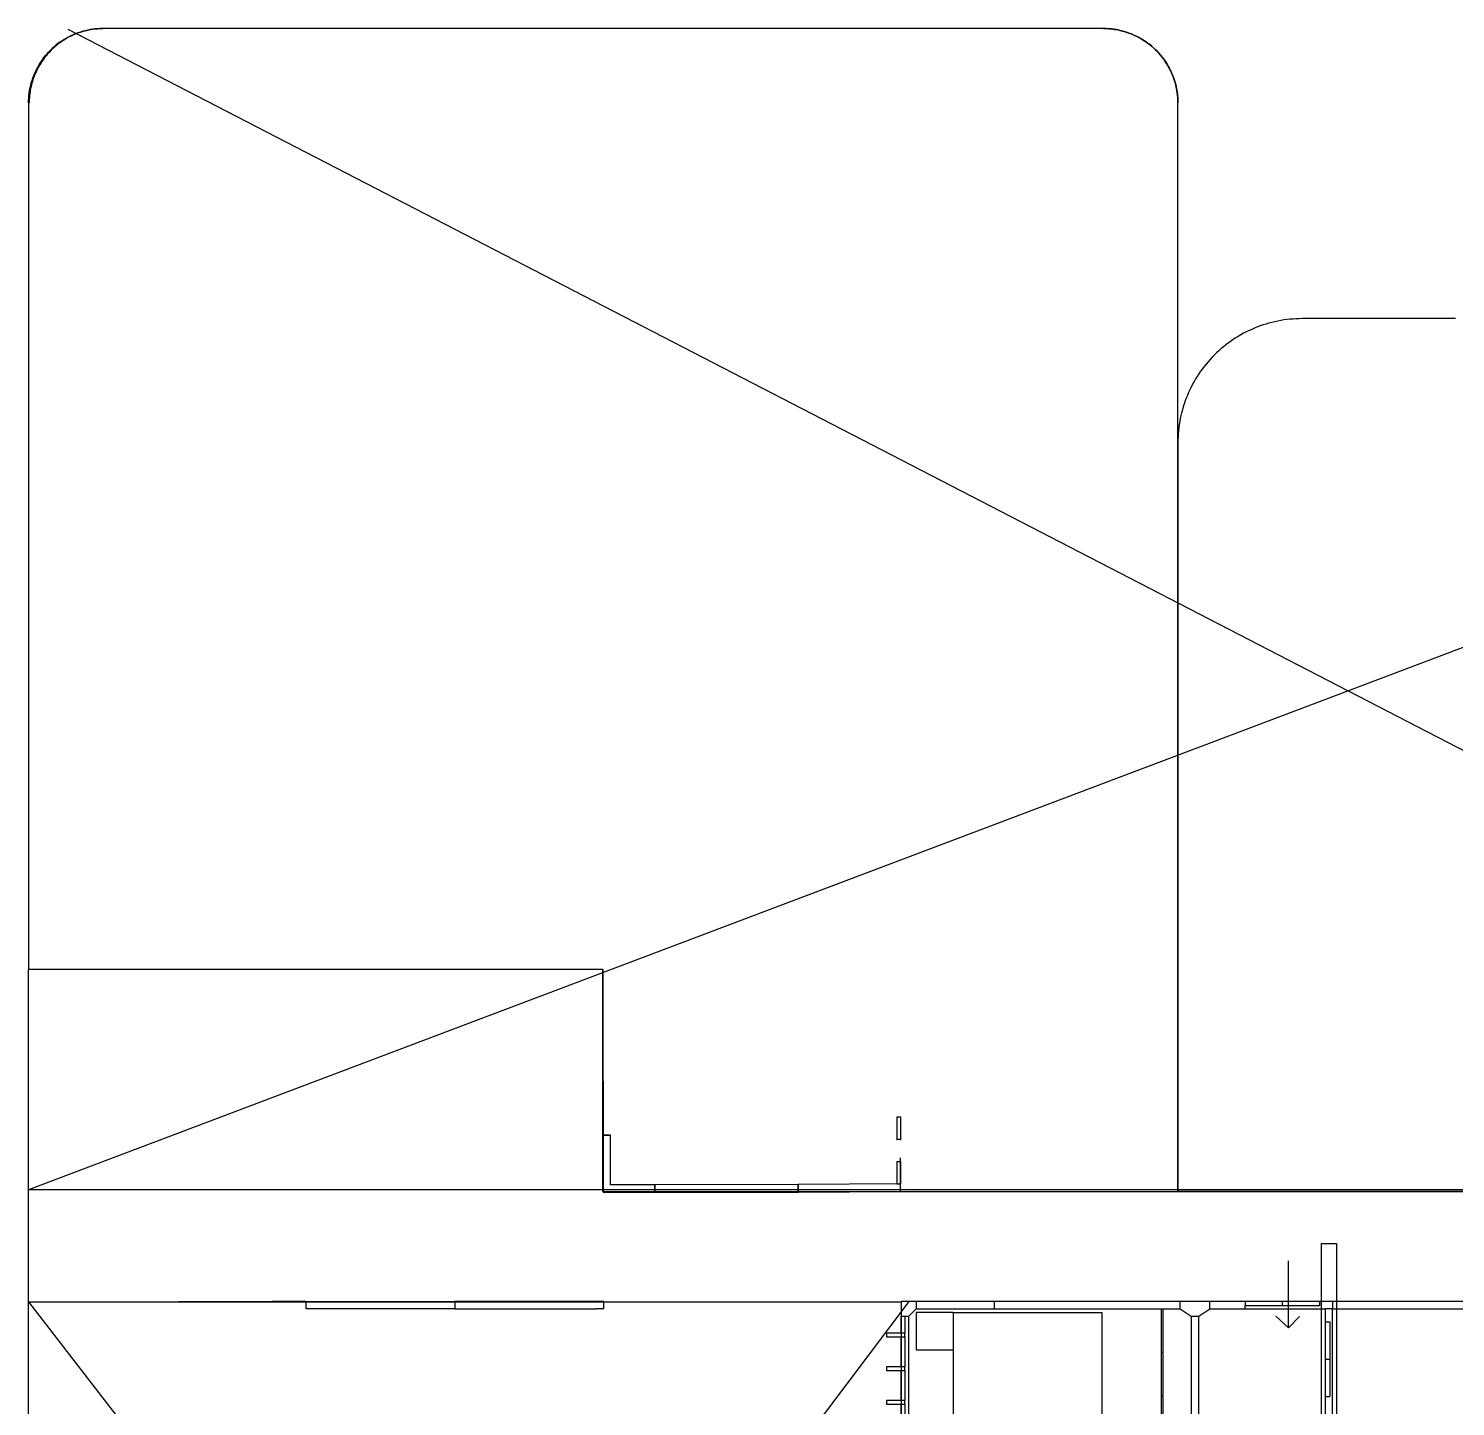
# Model space of a CAD drawing. Header units: millimetres. Extents: x -79796 to 428529, y -36333 to 94467.
# Drawn here: x 105863 to 125049, y 15215 to 33739 of the extents above; entities that cross this region are included whole.
import ezdxf

# ---------------------------------------------------------------- set-up
doc = ezdxf.new("R2010")
doc.units = ezdxf.units.MM
for name, color, linetype in [('Default', 7, 'Continuous'), ('Make2D$Visible$ClippingPlaneIntersections$Default', 7, 'Continuous'), ('Make2D$Visible$Curves$Default', 7, 'Continuous')]:
    doc.layers.add(name, color=color, linetype=linetype)
for name, color, linetype, true_color in [('floors', 3, 'Continuous', 0x00ff00), ('Make2D$Visible$ClippingPlaneIntersections$columns', 1, 'Continuous', 0xff0000), ('Make2D$Visible$ClippingPlaneIntersections$glasses', 4, 'Continuous', 0x00ffff), ('Make2D$Visible$Curves$balconies', 2, 'Continuous', 0xffff00), ('Make2D$Visible$Curves$floors', 3, 'Continuous', 0x00ff00), ('Make2D$Visible$Curves$glasses', 4, 'Continuous', 0x00ffff), ('slabs', 5, 'Continuous', 0x0000ff)]:
    doc.layers.add(name, color=color, linetype=linetype, true_color=true_color)

# ---------------------------------------------------------------- blocks, each defined once
blk = doc.blocks.new('3B6P-flat-2-flat-1')
at = {"linetype": 'Continuous'}
for q in [(-951733, 1526501), (-951904, 1525754), (-951586, 1525752)]:
    blk.add_line((-951733, 1525600), q, dxfattribs=at)
at = {"layer": 'Make2D$Visible$ClippingPlaneIntersections$columns'}
for p, q in [((-953231, 1522769), (-952940, 1523644)), ((-952940, 1523644), (-952648, 1522769)), ((-953231, 1522769), (-953393, 1522607)), ((-952648, 1522769), (-952487, 1522607)), ((-953555, 1522446), (-953393, 1522607)), ((-952325, 1522446), (-952487, 1522607)), ((-953555, 1522446), (-954429, 1522154)), ((-952325, 1522446), (-951450, 1522154)), ((-954429, 1522154), (-953555, 1521863)), ((-951450, 1522154), (-952325, 1521863)), ((-953555, 1521863), (-953393, 1521701)), ((-952325, 1521863), (-952487, 1521701)), ((-953231, 1521539), (-953393, 1521701)), ((-952648, 1521539), (-952487, 1521701)), ((-952940, 1520665), (-953231, 1521539)), ((-952648, 1521539), (-952940, 1520665)), ((-953231, 1514769), (-952940, 1515644)), ((-952940, 1515644), (-952648, 1514769)), ((-953231, 1514769), (-953393, 1514607)), ((-952648, 1514769), (-952487, 1514607)), ((-953555, 1514446), (-953393, 1514607)), ((-952325, 1514446), (-952487, 1514607)), ((-953555, 1514446), (-954429, 1514154)), ((-952325, 1514446), (-951450, 1514154)), ((-954429, 1514154), (-953555, 1513862)), ((-951450, 1514154), (-952325, 1513862)), ((-953555, 1513862), (-953393, 1513701)), ((-952325, 1513862), (-952487, 1513701)), ((-953231, 1513539), (-953393, 1513701)), ((-952648, 1513539), (-952487, 1513701)), ((-952940, 1512664), (-953231, 1513539)), ((-952648, 1513539), (-952940, 1512664))]:
    blk.add_line(p, q, dxfattribs=at)
at = {"layer": 'Make2D$Visible$ClippingPlaneIntersections$Default'}
for p, q in [((-951291, 1523228), (-951291, 1526730)), ((-951291, 1526730), (-951089, 1526730)), ((-951089, 1526730), (-951089, 1523228)), ((-956940, 1525954), (-956940, 1525754)), ((-956740, 1525954), (-956940, 1525954)), ((-956840, 1525754), (-956740, 1525854)), ((-956740, 1525954), (-956740, 1525854)), ((-955690, 1525954), (-956740, 1525954)), ((-956740, 1525854), (-955690, 1525854)), ((-955690, 1525954), (-955690, 1525854)), ((-953190, 1525954), (-955690, 1525954)), ((-955690, 1525854), (-953190, 1525854)), ((-953441, 1525270), (-953441, 1525853)), ((-953421, 1525853), (-953421, 1525270)), ((-952790, 1525954), (-953190, 1525954)), ((-953190, 1525854), (-953190, 1525954)), ((-953190, 1525854), (-953040, 1525754)), ((-952940, 1525754), (-952790, 1525854)), ((-952790, 1525854), (-952790, 1525954)), ((-951140, 1525954), (-952790, 1525954)), ((-952790, 1525854), (-951240, 1525854)), ((-951240, 1525854), (-951240, 1524104)), ((-951140, 1525854), (-951240, 1525854)), ((-949140, 1525954), (-951140, 1525954)), ((-951140, 1525954), (-951140, 1525854)), ((-951140, 1524104), (-951140, 1525854)), ((-951140, 1525854), (-949140, 1525854)), ((-949140, 1525854), (-949140, 1525954)), ((-949140, 1525954), (-948940, 1525954)), ((-949040, 1525754), (-949140, 1525854)), ((-948940, 1525954), (-948940, 1525754)), ((-956940, 1525754), (-956840, 1525754)), ((-953040, 1525754), (-952940, 1525754)), ((-953040, 1525754), (-953040, 1523344)), ((-952940, 1523643), (-952940, 1525754)), ((-949040, 1525754), (-949040, 1524154)), ((-948940, 1525754), (-949040, 1525754)), ((-948940, 1524154), (-948940, 1525754)), ((-957140, 1525528), (-957140, 1525478)), ((-956890, 1525528), (-957140, 1525528)), ((-957140, 1525478), (-956890, 1525478)), ((-956890, 1525478), (-956890, 1525528)), ((-953441, 1524688), (-953441, 1525270)), ((-953441, 1525270), (-953421, 1525270)), ((-953421, 1525270), (-953421, 1524688)), ((-957140, 1525076), (-957140, 1525026)), ((-956890, 1525076), (-957140, 1525076)), ((-956890, 1525026), (-956890, 1525076)), ((-957140, 1525026), (-956890, 1525026)), ((-953441, 1524105), (-953441, 1524688)), ((-953441, 1524688), (-953421, 1524688)), ((-953421, 1524688), (-953421, 1524105)), ((-956890, 1524623), (-957140, 1524623)), ((-957140, 1524623), (-957140, 1524573)), ((-957140, 1524573), (-956890, 1524573)), ((-956890, 1524573), (-956890, 1524623)), ((-957140, 1524171), (-957140, 1524121)), ((-956890, 1524171), (-957140, 1524171)), ((-957140, 1524121), (-956890, 1524121)), ((-956890, 1524121), (-956890, 1524171)), ((-953441, 1523522), (-953441, 1524105)), ((-953441, 1524105), (-953421, 1524105)), ((-953421, 1524105), (-953421, 1523522)), ((-951240, 1524104), (-951390, 1524004)), ((-951140, 1524104), (-951240, 1524104)), ((-950990, 1524004), (-951140, 1524104)), ((-949040, 1524154), (-949140, 1524004)), ((-949040, 1524154), (-948940, 1524154)), ((-948940, 1523754), (-948940, 1524154)), ((-951740, 1524004), (-951740, 1523304)), ((-951390, 1524004), (-951740, 1524004)), ((-951390, 1523904), (-951390, 1524004)), ((-950990, 1523904), (-950990, 1524004)), ((-949140, 1524004), (-950990, 1524004)), ((-949140, 1523904), (-949140, 1524004)), ((-951640, 1523904), (-951390, 1523904)), ((-951640, 1523304), (-951640, 1523904)), ((-951390, 1523904), (-950990, 1523904)), ((-950990, 1523904), (-949140, 1523904)), ((-949140, 1523904), (-949040, 1523754)), ((-949040, 1523754), (-949040, 1521904)), ((-948940, 1523754), (-949040, 1523754)), ((-948940, 1521904), (-948940, 1523754)), ((-957140, 1523719), (-957140, 1523669)), ((-956890, 1523719), (-957140, 1523719)), ((-957140, 1523669), (-956890, 1523669)), ((-956890, 1523669), (-956890, 1523719)), ((-953441, 1522914), (-953441, 1523522)), ((-953421, 1523522), (-953421, 1522914)), ((-957140, 1523267), (-957140, 1523217)), ((-956890, 1523267), (-957140, 1523267)), ((-957140, 1523217), (-956890, 1523217)), ((-956890, 1523217), (-956890, 1523267)), ((-951740, 1523304), (-951640, 1523304)), ((-951089, 1523228), (-951291, 1523228)), ((-953441, 1522914), (-953421, 1522914)), ((-953441, 1522559), (-953441, 1522914)), ((-953421, 1522914), (-953421, 1522579)), ((-956840, 1522404), (-956940, 1522404)), ((-956940, 1522404), (-956940, 1522004)), ((-956740, 1522254), (-956840, 1522404)), ((-956740, 1522155), (-956740, 1522254)), ((-956740, 1522254), (-954129, 1522254)), ((-956740, 1522155), (-956740, 1522254)), ((-957140, 1522004), (-956940, 1522004)), ((-957140, 1521954), (-957140, 1522004)), ((-956940, 1522004), (-956840, 1522004)), ((-956890, 1522004), (-956890, 1521954)), ((-956840, 1522004), (-956740, 1522154)), ((-954429, 1522154), (-956740, 1522155)), ((-956740, 1522154), (-956740, 1522155)), ((-956890, 1521954), (-957140, 1521954)), ((-949140, 1521754), (-949040, 1521904)), ((-949040, 1521904), (-948940, 1521904)), ((-948940, 1521904), (-948940, 1521504)), ((-957140, 1521778), (-957140, 1521728)), ((-956890, 1521778), (-957140, 1521778)), ((-957140, 1521728), (-956890, 1521728)), ((-956890, 1521728), (-956890, 1521778)), ((-949640, 1521754), (-949640, 1521654)), ((-949140, 1521754), (-949640, 1521754)), ((-949640, 1521654), (-949140, 1521654)), ((-949140, 1521654), (-949140, 1521754)), ((-949040, 1521504), (-949140, 1521654)), ((-957140, 1521552), (-957140, 1521502)), ((-956890, 1521552), (-957140, 1521552)), ((-957140, 1521502), (-956890, 1521502)), ((-956890, 1521502), (-956890, 1521552)), ((-948940, 1521504), (-949040, 1521504)), ((-948990, 1521454), (-948740, 1521454)), ((-948740, 1521504), (-948940, 1521504)), ((-948740, 1521454), (-948740, 1521504)), ((-957140, 1521326), (-957140, 1521276)), ((-956890, 1521326), (-957140, 1521326)), ((-957140, 1521276), (-956890, 1521276)), ((-956890, 1521276), (-956890, 1521326)), ((-948990, 1521278), (-948740, 1521278)), ((-948740, 1521228), (-948990, 1521228)), ((-948740, 1521278), (-948740, 1521228)), ((-957140, 1521100), (-957140, 1521050)), ((-956890, 1521100), (-957140, 1521100)), ((-957140, 1521050), (-956890, 1521050)), ((-956890, 1521050), (-956890, 1521100)), ((-948990, 1521052), (-948740, 1521052)), ((-948990, 1521002), (-948990, 1521052)), ((-948740, 1521052), (-948740, 1521002)), ((-957140, 1520874), (-957140, 1520824)), ((-956890, 1520874), (-957140, 1520874)), ((-956890, 1520824), (-956890, 1520874)), ((-948740, 1521002), (-948990, 1521002)), ((-957140, 1520824), (-956890, 1520824)), ((-948990, 1520826), (-948740, 1520826)), ((-948740, 1520776), (-948990, 1520776)), ((-948740, 1520826), (-948740, 1520776)), ((-948990, 1520600), (-948740, 1520600)), ((-948990, 1520550), (-948990, 1520600)), ((-948740, 1520550), (-948990, 1520550)), ((-948740, 1520600), (-948740, 1520550)), ((-948990, 1520373), (-948740, 1520373)), ((-948740, 1520323), (-948990, 1520323)), ((-948740, 1520373), (-948740, 1520323)), ((-948990, 1520147), (-948740, 1520147)), ((-948740, 1520097), (-948990, 1520097)), ((-948740, 1520147), (-948740, 1520097)), ((-948990, 1519921), (-948740, 1519921)), ((-948740, 1519921), (-948740, 1519871)), ((-948740, 1519871), (-948990, 1519871)), ((-948990, 1519695), (-948740, 1519695)), ((-948740, 1519695), (-948740, 1519645)), ((-956940, 1519604), (-956740, 1519604)), ((-956940, 1519404), (-956940, 1519604)), ((-956740, 1519504), (-956840, 1519404)), ((-956740, 1519604), (-954740, 1519604)), ((-956740, 1519604), (-956740, 1519504)), ((-954740, 1519504), (-956740, 1519504)), ((-954840, 1519504), (-954840, 1518104)), ((-954740, 1519604), (-953140, 1519604)), ((-954740, 1519604), (-954740, 1519504)), ((-954740, 1518104), (-954740, 1519504)), ((-953140, 1519504), (-954740, 1519504)), ((-952940, 1519604), (-953140, 1519604)), ((-953140, 1519604), (-953140, 1519504)), ((-953140, 1519504), (-953040, 1519404)), ((-952940, 1519404), (-952940, 1519604)), ((-948740, 1519645), (-948990, 1519645)), ((-956940, 1518304), (-956940, 1519404)), ((-956940, 1519404), (-956840, 1519404)), ((-956840, 1519404), (-956840, 1518304)), ((-953040, 1519404), (-952940, 1519404)), ((-953040, 1519404), (-953040, 1517005)), ((-952940, 1518054), (-952940, 1519404)), ((-956940, 1518304), (-956940, 1518304)), ((-956840, 1518304), (-956940, 1518304)), ((-956940, 1518304), (-956940, 1518104)), ((-956740, 1518204), (-956840, 1518304)), ((-955602, 1518204), (-956740, 1518204)), ((-956740, 1518104), (-956740, 1518204)), ((-955602, 1518104), (-955602, 1518204)), ((-949040, 1518204), (-949140, 1518054)), ((-948940, 1518204), (-949040, 1518204)), ((-948940, 1517804), (-948940, 1518204)), ((-957140, 1518104), (-957140, 1518054)), ((-956940, 1518104), (-957140, 1518104)), ((-957140, 1518054), (-956890, 1518054)), ((-956940, 1518104), (-956740, 1518104)), ((-956740, 1518104), (-955602, 1518104)), ((-954840, 1518104), (-954740, 1518104)), ((-952940, 1518054), (-952940, 1517954)), ((-951140, 1518054), (-952940, 1518054)), ((-951140, 1518054), (-951140, 1517954)), ((-949140, 1518054), (-951140, 1518054)), ((-949140, 1518054), (-949140, 1517954)), ((-952940, 1517954), (-951140, 1517954)), ((-952940, 1517005), (-952940, 1517954)), ((-952460, 1517954), (-952460, 1517346)), ((-952440, 1517346), (-952440, 1517954)), ((-951140, 1517954), (-949140, 1517954)), ((-949140, 1517954), (-949040, 1517804)), ((-949040, 1517804), (-949040, 1515804)), ((-949040, 1517804), (-948940, 1517804)), ((-948940, 1515804), (-948940, 1517804)), ((-957140, 1517652), (-957140, 1517602)), ((-956890, 1517652), (-957140, 1517652)), ((-957140, 1517602), (-956890, 1517602)), ((-952460, 1517346), (-952440, 1517346)), ((-952460, 1517346), (-952460, 1516739)), ((-952440, 1516739), (-952440, 1517346)), ((-953040, 1517005), (-953040, 1515344)), ((-953040, 1517005), (-952940, 1517005)), ((-952940, 1515644), (-952940, 1517005)), ((-957140, 1516974), (-957140, 1516924)), ((-956890, 1516974), (-957140, 1516974)), ((-957140, 1516924), (-956890, 1516924)), ((-952460, 1516739), (-952460, 1516131)), ((-952460, 1516739), (-952440, 1516739)), ((-952440, 1516131), (-952440, 1516739)), ((-957140, 1516521), (-956890, 1516521)), ((-957140, 1516471), (-957140, 1516521)), ((-956890, 1516471), (-957140, 1516471)), ((-956890, 1516295), (-957140, 1516295)), ((-957140, 1516295), (-957140, 1516245)), ((-957140, 1516245), (-956890, 1516245)), ((-952460, 1516131), (-952440, 1516131)), ((-952460, 1516131), (-952460, 1515523)), ((-952440, 1515523), (-952440, 1516131)), ((-957140, 1515843), (-957140, 1515793)), ((-956890, 1515843), (-957140, 1515843)), ((-957140, 1515793), (-956890, 1515793)), ((-948940, 1515804), (-949040, 1515804)), ((-949040, 1515804), (-949040, 1514354)), ((-948940, 1514354), (-948940, 1515804)), ((-957140, 1515617), (-956890, 1515617)), ((-957140, 1515567), (-957140, 1515617)), ((-956890, 1515567), (-957140, 1515567)), ((-952460, 1515523), (-952460, 1514915)), ((-952460, 1515523), (-952440, 1515523)), ((-952440, 1514915), (-952440, 1515523)), ((-952460, 1514915), (-952440, 1514915)), ((-952460, 1514915), (-952460, 1514581)), ((-952440, 1514561), (-952440, 1514915)), ((-956940, 1514154), (-956940, 1514354)), ((-956940, 1514354), (-956840, 1514354)), ((-956840, 1514354), (-956740, 1514254)), ((-949040, 1514354), (-949140, 1514254)), ((-949040, 1514354), (-948940, 1514354)), ((-948940, 1514154), (-948940, 1514354)), ((-956740, 1514154), (-956940, 1514154)), ((-956740, 1514254), (-956740, 1514154)), ((-949140, 1514254), (-949140, 1514154)), ((-949140, 1514154), (-948940, 1514154))]:
    blk.add_line(p, q, dxfattribs=at)
at = {"layer": 'Make2D$Visible$ClippingPlaneIntersections$glasses'}
for p, q in [((-956890, 1525754), (-956890, 1525528)), ((-956840, 1522404), (-956840, 1525754)), ((-956890, 1525478), (-956890, 1525076)), ((-956890, 1525026), (-956890, 1524623)), ((-956890, 1524573), (-956890, 1524171)), ((-956890, 1524121), (-956890, 1523719)), ((-956890, 1523669), (-956890, 1523267)), ((-956890, 1523217), (-956890, 1522404)), ((-956840, 1519604), (-956840, 1522004)), ((-956890, 1521954), (-956890, 1521778)), ((-956890, 1521728), (-956890, 1521552)), ((-956890, 1521502), (-956890, 1521326)), ((-949040, 1518204), (-949040, 1521504)), ((-948990, 1521504), (-948990, 1521052)), ((-956890, 1521276), (-956890, 1521100)), ((-956890, 1521050), (-956890, 1520874)), ((-948990, 1521002), (-948990, 1520600)), ((-956890, 1520824), (-956890, 1519604)), ((-948990, 1520550), (-948990, 1518204)), ((-956890, 1518104), (-956890, 1514354)), ((-956840, 1514354), (-956840, 1518104)), ((-956890, 1514354), (-956840, 1514354)), ((-956440, 1514204), (-956740, 1514204)), ((-956440, 1514154), (-956740, 1514154)), ((-956152, 1514204), (-956440, 1514204)), ((-956152, 1514154), (-956440, 1514154)), ((-955840, 1514204), (-956152, 1514204)), ((-955840, 1514154), (-956152, 1514154)), ((-955540, 1514204), (-955840, 1514204)), ((-955540, 1514154), (-955840, 1514154)), ((-955240, 1514204), (-955540, 1514204)), ((-955240, 1514154), (-955540, 1514154)), ((-954940, 1514204), (-955240, 1514204)), ((-954940, 1514154), (-955240, 1514154)), ((-954775, 1514204), (-954940, 1514204)), ((-954775, 1514154), (-954940, 1514154)), ((-954775, 1514154), (-954775, 1514204)), ((-954279, 1514204), (-954775, 1514204)), ((-954775, 1514154), (-954429, 1514154)), ((-951600, 1514204), (-951105, 1514204)), ((-951105, 1514154), (-951450, 1514154)), ((-951105, 1514204), (-950940, 1514204)), ((-951105, 1514154), (-951105, 1514204)), ((-951105, 1514154), (-950940, 1514154)), ((-950940, 1514204), (-950640, 1514204)), ((-950940, 1514154), (-950640, 1514154)), ((-950640, 1514204), (-950340, 1514204)), ((-950640, 1514154), (-950340, 1514154)), ((-950340, 1514204), (-950040, 1514204)), ((-950340, 1514154), (-950040, 1514154)), ((-950040, 1514204), (-949727, 1514204)), ((-950040, 1514154), (-949727, 1514154)), ((-949727, 1514204), (-949440, 1514204)), ((-949727, 1514154), (-949440, 1514154)), ((-949440, 1514204), (-949140, 1514204)), ((-949440, 1514154), (-949140, 1514154))]:
    blk.add_line(p, q, dxfattribs=at)
at = {"layer": 'Make2D$Visible$Curves$balconies'}
for p, q in [((-956940, 1522004), (-956940, 1523217)), ((-956940, 1521778), (-956940, 1521954)), ((-956940, 1521552), (-956940, 1521728)), ((-956940, 1521100), (-956940, 1521276)), ((-956940, 1519404), (-956940, 1519404)), ((-956940, 1517652), (-956940, 1518054)), ((-956940, 1517602), (-956940, 1517602)), ((-956940, 1516521), (-956940, 1516924)), ((-956940, 1515617), (-956940, 1515793))]:
    blk.add_line(p, q, dxfattribs=at)
at = {"layer": 'Make2D$Visible$Curves$Default'}
for p, q in [((-952317, 1525954), (-952317, 1525892)), ((-951817, 1525892), (-952317, 1525892)), ((-952317, 1525854), (-952317, 1525892)), ((-951817, 1525954), (-951817, 1525892)), ((-951317, 1525892), (-951817, 1525892)), ((-951317, 1525954), (-951317, 1525892)), ((-956740, 1525804), (-956740, 1525304)), ((-956240, 1525804), (-956740, 1525804)), ((-956240, 1525804), (-956240, 1523804)), ((-956240, 1525804), (-954240, 1525804)), ((-954240, 1523804), (-954240, 1525804)), ((-951240, 1525677), (-951177, 1525677)), ((-951177, 1525677), (-951177, 1525177)), ((-956740, 1525304), (-956240, 1525304)), ((-953441, 1525270), (-953421, 1525270)), ((-951240, 1525177), (-951177, 1525177)), ((-951177, 1525177), (-951177, 1524677)), ((-953441, 1524688), (-953421, 1524688)), ((-951240, 1524677), (-951177, 1524677)), ((-953441, 1524105), (-953421, 1524105)), ((-956240, 1523804), (-954240, 1523804)), ((-951291, 1523324), (-951640, 1523324)), ((-951640, 1523304), (-951291, 1523304)), ((-949620, 1523324), (-951089, 1523324)), ((-951089, 1523304), (-950630, 1523304)), ((-950630, 1523324), (-950630, 1523304)), ((-950630, 1523304), (-950125, 1523304)), ((-950125, 1523324), (-950125, 1523304)), ((-950125, 1523304), (-949620, 1523304)), ((-949640, 1523304), (-949640, 1522788)), ((-949620, 1521754), (-949620, 1523324)), ((-949640, 1522788), (-949640, 1522271)), ((-949640, 1522271), (-949640, 1521754)), ((-954562, 1522154), (-954562, 1522154)), ((-954562, 1522154), (-954429, 1522154)), ((-956507, 1521479), (-956107, 1521479)), ((-956507, 1521479), (-956507, 1521379)), ((-956107, 1521479), (-956107, 1521379)), ((-955857, 1521479), (-955457, 1521479)), ((-955857, 1521479), (-955857, 1521379)), ((-955457, 1521479), (-955457, 1521379)), ((-955207, 1521479), (-954807, 1521479)), ((-955207, 1521479), (-955207, 1521379)), ((-954807, 1521479), (-954807, 1521379)), ((-956507, 1521179), (-956507, 1521379)), ((-956107, 1521379), (-956507, 1521379)), ((-956107, 1521379), (-956107, 1521179)), ((-955457, 1521379), (-955857, 1521379)), ((-955857, 1521179), (-955857, 1521379)), ((-955457, 1521379), (-955457, 1521179)), ((-954807, 1521379), (-955207, 1521379)), ((-955207, 1521179), (-955207, 1521379)), ((-954807, 1521379), (-954807, 1521179)), ((-956648, 1520479), (-956648, 1521179)), ((-954631, 1521179), (-956648, 1521179)), ((-954631, 1520479), (-954631, 1521179)), ((-951440, 1520874), (-951440, 1518714)), ((-951140, 1520874), (-951440, 1520874)), ((-951140, 1519514), (-951140, 1520874)), ((-950440, 1520874), (-951140, 1520874)), ((-950440, 1519514), (-950440, 1520874)), ((-950103, 1520694), (-950103, 1518914)), ((-949629, 1520694), (-950103, 1520694)), ((-949629, 1519514), (-949629, 1520694)), ((-956648, 1520479), (-954631, 1520479)), ((-956507, 1520479), (-956507, 1520279)), ((-956107, 1520279), (-956107, 1520479)), ((-955857, 1520479), (-955857, 1520279)), ((-955457, 1520279), (-955457, 1520479)), ((-955207, 1520479), (-955207, 1520279)), ((-954807, 1520279), (-954807, 1520479)), ((-956507, 1520179), (-956507, 1520279)), ((-956107, 1520279), (-956507, 1520279)), ((-956107, 1520179), (-956107, 1520279)), ((-955857, 1520179), (-955857, 1520279)), ((-955457, 1520279), (-955857, 1520279)), ((-955457, 1520179), (-955457, 1520279)), ((-955207, 1520179), (-955207, 1520279)), ((-954807, 1520279), (-955207, 1520279)), ((-954807, 1520179), (-954807, 1520279)), ((-956507, 1520179), (-956107, 1520179)), ((-955857, 1520179), (-955457, 1520179)), ((-955207, 1520179), (-954807, 1520179)), ((-954563, 1519604), (-954563, 1519542)), ((-954563, 1519542), (-954563, 1519504)), ((-954563, 1519542), (-954063, 1519542)), ((-954063, 1519604), (-954063, 1519542)), ((-954063, 1519542), (-953563, 1519542)), ((-953563, 1519604), (-953563, 1519542)), ((-953563, 1519504), (-953563, 1519542)), ((-951140, 1518714), (-951140, 1519514)), ((-950440, 1518714), (-950440, 1519514)), ((-949629, 1518914), (-949629, 1519514)), ((-950103, 1518914), (-949629, 1518914)), ((-951440, 1518714), (-951140, 1518714)), ((-951140, 1518714), (-950440, 1518714)), ((-953540, 1517405), (-953540, 1516905)), ((-953040, 1517405), (-953540, 1517405)), ((-949540, 1517209), (-949540, 1516709)), ((-949040, 1517209), (-949540, 1517209)), ((-953540, 1516905), (-955040, 1516905)), ((-955040, 1516905), (-955040, 1514905)), ((-953540, 1516905), (-953040, 1516905)), ((-949540, 1516709), (-951040, 1516709)), ((-951040, 1516709), (-951040, 1514709)), ((-949540, 1516709), (-949040, 1516709)), ((-955040, 1514905), (-953186, 1514905)), ((-953540, 1514461), (-953540, 1514905)), ((-951040, 1514709), (-949040, 1514709))]:
    blk.add_line(p, q, dxfattribs=at)
at = {"layer": 'Make2D$Visible$Curves$floors'}
for p, q in [((-956940, 1525528), (-956940, 1525754)), ((-956940, 1525076), (-956940, 1525478)), ((-956940, 1524623), (-956940, 1525026)), ((-956940, 1524171), (-956940, 1524573)), ((-956940, 1523719), (-956940, 1524121)), ((-956940, 1523267), (-956940, 1523669)), ((-956940, 1521552), (-956940, 1521552)), ((-956940, 1521326), (-956940, 1521502)), ((-948940, 1521454), (-948940, 1521278)), ((-948940, 1521228), (-948940, 1521052)), ((-956940, 1520874), (-956940, 1521050)), ((-948940, 1521002), (-948940, 1520826)), ((-956940, 1519604), (-956940, 1520824)), ((-948940, 1520776), (-948940, 1520600)), ((-948940, 1520550), (-948940, 1520373)), ((-948940, 1520323), (-948940, 1520147)), ((-948940, 1520097), (-948940, 1519921)), ((-948940, 1519871), (-948940, 1519695)), ((-948940, 1519645), (-948940, 1518204)), ((-956940, 1516974), (-956940, 1517602)), ((-956940, 1516295), (-956940, 1516471)), ((-956940, 1515843), (-956940, 1516245)), ((-956940, 1514354), (-956940, 1515567))]:
    blk.add_line(p, q, dxfattribs=at)
at = {"layer": 'Make2D$Visible$Curves$glasses'}
for p, q in [((-956440, 1514204), (-956440, 1514154)), ((-956140, 1514204), (-956140, 1514154)), ((-955840, 1514204), (-955840, 1514154)), ((-955540, 1514154), (-955540, 1514204)), ((-955240, 1514204), (-955240, 1514154)), ((-954940, 1514154), (-954940, 1514204))]:
    blk.add_line(p, q, dxfattribs=at)
at = {"layer": 'slabs'}
blk.add_lwpolyline([(-956940, 1514154), (-956940, 1513561, 0.414214), (-955940, 1512561), (-949940, 1512561, 0.414214), (-948940, 1513561), (-948940, 1514154)], format="xyb", dxfattribs=at)

msp = doc.modelspace()

# ---------------------------------------------------------------- linework, layer by layer
for p, q in [((106393, 33732), (136616, 18107)), ((109551, 33738), (109551, 33739)), ((117500, 33739), (117500, 33739)), ((136849, 29839), (105863, 18128)), ((105863, 18128), (105863, 21088)), ((133597, 18128), (105863, 18128)), ((105863, 16623), (105863, 18128)), ((117821, 18103), (113588, 18095)), ((105863, 16623), (118144, 719)), ((117697, 16628), (106013, 1092)), ((109597, 16628), (109143, 16627))]:
    msp.add_line(p, q)
msp.add_lwpolyline([(120317, 33739), (106829, 33738)])
at = {"layer": 'Default'}
msp.add_lwpolyline([(120317, 33739), (120352, 33738), (120387, 33736), (120422, 33733), (120456, 33729), (120491, 33724), (120525, 33717), (120559, 33709), (120593, 33700), (120626, 33690), (120659, 33678), (120692, 33666), (120724, 33652), (120756, 33638), (120787, 33622), (120817, 33605), (120847, 33587), (120876, 33568), (120905, 33548), (120933, 33527), (120960, 33505), (120986, 33482), (121012, 33458), (121037, 33433), (121060, 33408), (121083, 33382), (121105, 33354), (121126, 33327), (121146, 33298), (121165, 33269), (121183, 33239), (121200, 33208), (121216, 33177), (121231, 33145), (121244, 33113), (121257, 33081), (121268, 33048), (121279, 33014), (121288, 32981), (121295, 32947), (121302, 32912), (121308, 32878), (121312, 32843), (121315, 32809), (121317, 32774), (121317, 32739)], dxfattribs=at)
at = {"layer": 'floors'}
for points in [[(113587, 20055), (113587, 18909)], [(113587, 20055), (113587, 18909)], [(113587, 20026), (113587, 20026)]]:
    msp.add_lwpolyline(points, dxfattribs=at)
at = {"layer": 'Make2D$Visible$ClippingPlaneIntersections$Default'}
for p, q in [((113586, 18864), (113686, 18864)), ((113686, 18863), (113586, 18863)), ((113586, 18863), (113588, 18095)), ((113686, 18195), (113686, 18863)), ((113588, 18095), (114286, 18095)), ((114286, 18195), (113686, 18195)), ((116209, 18201), (114286, 18195)), ((114286, 18095), (114286, 18195)), ((114286, 18195), (114286, 18095)), ((114286, 18095), (116209, 18101)), ((117586, 18207), (116209, 18201)), ((116209, 18201), (116209, 18101)), ((116209, 18101), (116209, 18201)), ((116209, 18101), (117586, 18107)), ((117586, 18107), (117586, 18207)), ((109597, 16528), (109597, 16628)), ((109597, 16628), (111597, 16628)), ((111597, 16528), (109597, 16528)), ((111597, 16628), (111597, 16528)), ((113597, 16628), (111597, 16628)), ((111597, 16528), (113497, 16528)), ((113597, 16528), (113497, 16528)), ((113597, 16528), (113597, 16628))]:
    msp.add_line(p, q, dxfattribs=at)
at = {"layer": 'Make2D$Visible$ClippingPlaneIntersections$glasses'}
for p, q in [((117536, 19107), (117536, 18795)), ((117586, 19107), (117586, 18795)), ((117536, 18507), (117536, 18207)), ((117586, 18507), (117586, 18207)), ((117536, 18207), (117586, 18207))]:
    msp.add_line(p, q, dxfattribs=at)
at = {"layer": 'Make2D$Visible$Curves$balconies'}
for p, q in [((117586, 18173), (117586, 18559)), ((117586, 18107), (117586, 18107)), ((125054, 18105), (122621, 18105)), ((107888, 16628), (109597, 16628))]:
    msp.add_line(p, q, dxfattribs=at)
at = {"layer": 'Make2D$Visible$Curves$Default'}
for p, q in [((113586, 18863), (113586, 18864)), ((113586, 18863), (113686, 18863)), ((113686, 18863), (113686, 18864)), ((114286, 18095), (116217, 18095)), ((116209, 18201), (116209, 18201)), ((116209, 18195), (116209, 18195)), ((116217, 18095), (116209, 18101)), ((116217, 18095), (117586, 18107)), ((117585, 18207), (117585, 18207))]:
    msp.add_line(p, q, dxfattribs=at)
at = {"layer": 'Make2D$Visible$Curves$floors'}
for p, q in [((113587, 18864), (113587, 18863)), ((116209, 18103), (116209, 18103)), ((117586, 18107), (117586, 18107))]:
    msp.add_line(p, q, dxfattribs=at)
at = {"layer": 'Make2D$Visible$Curves$glasses'}
for p, q in [((117536, 19107), (117586, 19107)), ((117536, 18807), (117586, 18807)), ((117536, 18507), (117586, 18507))]:
    msp.add_line(p, q, dxfattribs=at)
at = {"layer": 'slabs'}
for p, q in [((106286, 33556), (106315, 33575)), ((106286, 33556), (106315, 33575)), ((106315, 33575), (106344, 33593)), ((106315, 33575), (106344, 33593)), ((106337, 33584), (106317, 33570)), ((106358, 33596), (106337, 33584)), ((106344, 33593), (106373, 33611)), ((106344, 33593), (106373, 33611)), ((106379, 33609), (106358, 33596)), ((106373, 33611), (106403, 33627)), ((106373, 33611), (106403, 33627)), ((106401, 33621), (106379, 33609)), ((106423, 33632), (106401, 33621)), ((106403, 33627), (106434, 33642)), ((106403, 33627), (106434, 33642)), ((106445, 33643), (106423, 33632)), ((106434, 33642), (106465, 33656)), ((106434, 33642), (106465, 33656)), ((106467, 33653), (106445, 33643)), ((106465, 33656), (106496, 33669)), ((106465, 33656), (106496, 33669)), ((106490, 33663), (106467, 33653)), ((106512, 33672), (106490, 33663)), ((106496, 33669), (106528, 33681)), ((106496, 33669), (106528, 33681)), ((106535, 33680), (106512, 33672)), ((106528, 33681), (106561, 33692)), ((106528, 33681), (106561, 33692)), ((106559, 33688), (106535, 33680)), ((106582, 33696), (106559, 33688)), ((106561, 33692), (106593, 33702)), ((106561, 33692), (106593, 33702)), ((106606, 33702), (106582, 33696)), ((106593, 33702), (106626, 33710)), ((106593, 33702), (106626, 33710)), ((106629, 33709), (106606, 33702)), ((106626, 33710), (106660, 33718)), ((106626, 33710), (106660, 33718)), ((106653, 33714), (106629, 33709)), ((106677, 33719), (106653, 33714)), ((106660, 33718), (106693, 33724)), ((106660, 33718), (106693, 33724)), ((106701, 33724), (106677, 33719)), ((106693, 33724), (106727, 33730)), ((106693, 33724), (106727, 33730)), ((106725, 33728), (106701, 33724)), ((106750, 33731), (106725, 33728)), ((106727, 33730), (106761, 33734)), ((106727, 33730), (106761, 33734)), ((106774, 33734), (106750, 33731)), ((106761, 33734), (106795, 33737)), ((106761, 33734), (106795, 33737)), ((106799, 33736), (106774, 33734)), ((106795, 33737), (106829, 33738)), ((106795, 33737), (106829, 33738)), ((106823, 33738), (106799, 33736)), ((106848, 33739), (106823, 33738)), ((106829, 33738), (106863, 33739)), ((106829, 33738), (106863, 33739)), ((106872, 33739), (106848, 33739)), ((120317, 33739), (106863, 33739)), ((120317, 33739), (120342, 33739)), ((120317, 33739), (120352, 33738)), ((120317, 33739), (120352, 33738)), ((120352, 33738), (120317, 33739)), ((120342, 33739), (120366, 33738)), ((120352, 33738), (120387, 33736)), ((120352, 33738), (120387, 33736)), ((120387, 33736), (120352, 33738)), ((120366, 33738), (120391, 33736)), ((120387, 33736), (120422, 33733)), ((120387, 33736), (120422, 33733)), ((120422, 33733), (120387, 33736)), ((120391, 33736), (120415, 33734)), ((120415, 33734), (120440, 33731)), ((120422, 33733), (120456, 33729)), ((120422, 33733), (120456, 33729)), ((120456, 33729), (120422, 33733)), ((120440, 33731), (120464, 33728)), ((120456, 33729), (120491, 33724)), ((120456, 33729), (120491, 33724)), ((120491, 33724), (120456, 33729)), ((120464, 33728), (120488, 33724)), ((120488, 33724), (120512, 33720)), ((120491, 33724), (120525, 33717)), ((120491, 33724), (120525, 33717)), ((120525, 33717), (120491, 33724)), ((120512, 33720), (120536, 33714)), ((120525, 33717), (120559, 33709)), ((120525, 33717), (120559, 33709)), ((120559, 33709), (120525, 33717)), ((120536, 33714), (120560, 33709)), ((120559, 33709), (120593, 33700)), ((120559, 33709), (120593, 33700)), ((120593, 33700), (120559, 33709)), ((120560, 33709), (120584, 33703)), ((120584, 33703), (120608, 33696)), ((120593, 33700), (120626, 33690)), ((120593, 33700), (120626, 33690)), ((120626, 33690), (120593, 33700)), ((120608, 33696), (120631, 33688)), ((120626, 33690), (120659, 33678)), ((120626, 33690), (120659, 33678)), ((120659, 33678), (120626, 33690)), ((120631, 33688), (120654, 33680)), ((120654, 33680), (120677, 33672)), ((120659, 33678), (120692, 33666)), ((120659, 33678), (120692, 33666)), ((120692, 33666), (120659, 33678)), ((120677, 33672), (120700, 33663)), ((120692, 33666), (120724, 33652)), ((120692, 33666), (120724, 33652)), ((120724, 33652), (120692, 33666)), ((120700, 33663), (120722, 33653)), ((120722, 33653), (120745, 33643)), ((120724, 33652), (120756, 33638)), ((120724, 33652), (120756, 33638)), ((120756, 33638), (120724, 33652)), ((120745, 33643), (120767, 33632)), ((120756, 33638), (120787, 33622)), ((120756, 33638), (120787, 33622)), ((120787, 33622), (120756, 33638)), ((120767, 33632), (120789, 33621)), ((120787, 33622), (120817, 33605)), ((120787, 33622), (120817, 33605)), ((120817, 33605), (120787, 33622)), ((120789, 33621), (120810, 33609)), ((120810, 33609), (120831, 33596)), ((120817, 33605), (120847, 33587)), ((120817, 33605), (120847, 33587)), ((120847, 33587), (120817, 33605)), ((120831, 33596), (120852, 33584)), ((120847, 33587), (120876, 33568)), ((120847, 33587), (120876, 33568)), ((120876, 33568), (120847, 33587)), ((120852, 33584), (120873, 33570)), ((106087, 33370), (106109, 33396)), ((106087, 33370), (106109, 33396)), ((106115, 33392), (106099, 33373)), ((106109, 33396), (106132, 33421)), ((106109, 33396), (106132, 33421)), ((106131, 33410), (106115, 33392)), ((106148, 33428), (106131, 33410)), ((106132, 33421), (106156, 33446)), ((106132, 33421), (106156, 33446)), ((106165, 33446), (106148, 33428)), ((106156, 33446), (106181, 33470)), ((106156, 33446), (106181, 33470)), ((106183, 33463), (106165, 33446)), ((106181, 33470), (106206, 33493)), ((106181, 33470), (106206, 33493)), ((106201, 33480), (106183, 33463)), ((106219, 33496), (106201, 33480)), ((106206, 33493), (106232, 33515)), ((106206, 33493), (106232, 33515)), ((106238, 33512), (106219, 33496)), ((106232, 33515), (106259, 33536)), ((106232, 33515), (106259, 33536)), ((106257, 33527), (106238, 33512)), ((106277, 33542), (106257, 33527)), ((106259, 33536), (106286, 33556)), ((106259, 33536), (106286, 33556)), ((106296, 33556), (106277, 33542)), ((106317, 33570), (106296, 33556)), ((120873, 33570), (120893, 33556)), ((120876, 33568), (120905, 33548)), ((120876, 33568), (120905, 33548)), ((120905, 33548), (120876, 33568)), ((120893, 33556), (120913, 33542)), ((120905, 33548), (120933, 33527)), ((120905, 33548), (120933, 33527)), ((120933, 33527), (120905, 33548)), ((120913, 33542), (120932, 33527)), ((120932, 33527), (120952, 33512)), ((120933, 33527), (120960, 33505)), ((120933, 33527), (120960, 33505)), ((120960, 33505), (120933, 33527)), ((120952, 33512), (120970, 33496)), ((120960, 33505), (120986, 33482)), ((120960, 33505), (120986, 33482)), ((120986, 33482), (120960, 33505)), ((120970, 33496), (120989, 33480)), ((120986, 33482), (121012, 33458)), ((120986, 33482), (121012, 33458)), ((121012, 33458), (120986, 33482)), ((120989, 33480), (121007, 33463)), ((121007, 33463), (121024, 33446)), ((121012, 33458), (121037, 33433)), ((121012, 33458), (121037, 33433)), ((121037, 33433), (121012, 33458)), ((121024, 33446), (121041, 33428)), ((121037, 33433), (121060, 33408)), ((121037, 33433), (121060, 33408)), ((121060, 33408), (121037, 33433)), ((121041, 33428), (121058, 33410)), ((121058, 33410), (121074, 33392)), ((121060, 33408), (121083, 33382)), ((121060, 33408), (121083, 33382)), ((121083, 33382), (121060, 33408)), ((121074, 33392), (121090, 33373)), ((105960, 33168), (105975, 33199)), ((105960, 33168), (105975, 33199)), ((105975, 33199), (105991, 33229)), ((105975, 33199), (105991, 33229)), ((105990, 33210), (105979, 33188)), ((106002, 33232), (105990, 33210)), ((105991, 33229), (106009, 33258)), ((105991, 33229), (106009, 33258)), ((106015, 33253), (106002, 33232)), ((106009, 33258), (106027, 33287)), ((106009, 33258), (106027, 33287)), ((106027, 33274), (106015, 33253)), ((106027, 33287), (106046, 33316)), ((106027, 33287), (106046, 33316)), ((106041, 33294), (106027, 33274)), ((106055, 33315), (106041, 33294)), ((106046, 33316), (106066, 33343)), ((106046, 33316), (106066, 33343)), ((106069, 33334), (106055, 33315)), ((106066, 33343), (106087, 33370)), ((106066, 33343), (106087, 33370)), ((106084, 33354), (106069, 33334)), ((106099, 33373), (106084, 33354)), ((121083, 33382), (121105, 33354)), ((121083, 33382), (121105, 33354)), ((121105, 33354), (121083, 33382)), ((121090, 33373), (121106, 33354)), ((121105, 33354), (121126, 33327)), ((121105, 33354), (121126, 33327)), ((121126, 33327), (121105, 33354)), ((121106, 33354), (121120, 33334)), ((121120, 33334), (121135, 33315)), ((121126, 33327), (121146, 33298)), ((121126, 33327), (121146, 33298)), ((121146, 33298), (121126, 33327)), ((121135, 33315), (121149, 33294)), ((121146, 33298), (121165, 33269)), ((121146, 33298), (121165, 33269)), ((121165, 33269), (121146, 33298)), ((121149, 33294), (121162, 33274)), ((121162, 33274), (121175, 33253)), ((121165, 33269), (121183, 33239)), ((121165, 33269), (121183, 33239)), ((121183, 33239), (121165, 33269)), ((121175, 33253), (121187, 33232)), ((121183, 33239), (121200, 33208)), ((121183, 33239), (121200, 33208)), ((121200, 33208), (121183, 33239)), ((121187, 33232), (121199, 33210)), ((121199, 33210), (121210, 33188)), ((121200, 33208), (121216, 33177)), ((121200, 33208), (121216, 33177)), ((121216, 33177), (121200, 33208)), ((105892, 32976), (105900, 33009)), ((105892, 32976), (105900, 33009)), ((105900, 33009), (105910, 33041)), ((105900, 33009), (105910, 33041)), ((105908, 33006), (105902, 32982)), ((105915, 33029), (105908, 33006)), ((105910, 33041), (105921, 33074)), ((105910, 33041), (105921, 33074)), ((105923, 33052), (105915, 33029)), ((105921, 33074), (105933, 33106)), ((105921, 33074), (105933, 33106)), ((105931, 33076), (105923, 33052)), ((105939, 33099), (105931, 33076)), ((105933, 33106), (105946, 33137)), ((105933, 33106), (105946, 33137)), ((105948, 33121), (105939, 33099)), ((105946, 33137), (105960, 33168)), ((105946, 33137), (105960, 33168)), ((105958, 33144), (105948, 33121)), ((105968, 33166), (105958, 33144)), ((105979, 33188), (105968, 33166)), ((121210, 33188), (121221, 33166)), ((121216, 33177), (121231, 33145)), ((121216, 33177), (121231, 33145)), ((121231, 33145), (121216, 33177)), ((121221, 33166), (121231, 33144)), ((121231, 33145), (121244, 33113)), ((121231, 33145), (121244, 33113)), ((121244, 33113), (121231, 33145)), ((121231, 33144), (121241, 33121)), ((121241, 33121), (121250, 33099)), ((121244, 33113), (121257, 33081)), ((121244, 33113), (121257, 33081)), ((121257, 33081), (121244, 33113)), ((121250, 33099), (121259, 33076)), ((121257, 33081), (121268, 33048)), ((121257, 33081), (121268, 33048)), ((121268, 33048), (121257, 33081)), ((121259, 33076), (121267, 33052)), ((121267, 33052), (121274, 33029)), ((121268, 33048), (121279, 33014)), ((121268, 33048), (121279, 33014)), ((121279, 33014), (121268, 33048)), ((121274, 33029), (121281, 33006)), ((121279, 33014), (121288, 32981)), ((121279, 33014), (121288, 32981)), ((121288, 32981), (121279, 33014)), ((121281, 33006), (121287, 32982)), ((105865, 32807), (105868, 32841)), ((105865, 32807), (105868, 32841)), ((105868, 32841), (105872, 32875)), ((105868, 32841), (105872, 32875)), ((105872, 32875), (105878, 32909)), ((105872, 32875), (105878, 32909)), ((105875, 32812), (105873, 32788)), ((105877, 32837), (105875, 32812)), ((105880, 32861), (105877, 32837)), ((105878, 32909), (105884, 32942)), ((105878, 32909), (105884, 32942)), ((105883, 32886), (105880, 32861)), ((105887, 32910), (105883, 32886)), ((105884, 32942), (105892, 32976)), ((105884, 32942), (105892, 32976)), ((105891, 32934), (105887, 32910)), ((105897, 32958), (105891, 32934)), ((105902, 32982), (105897, 32958)), ((121287, 32982), (121293, 32958)), ((121288, 32981), (121295, 32947)), ((121288, 32981), (121295, 32947)), ((121295, 32947), (121288, 32981)), ((121293, 32958), (121298, 32934)), ((121295, 32947), (121302, 32912)), ((121295, 32947), (121302, 32912)), ((121302, 32912), (121295, 32947)), ((121298, 32934), (121303, 32910)), ((121302, 32912), (121308, 32878)), ((121302, 32912), (121308, 32878)), ((121308, 32878), (121302, 32912)), ((121303, 32910), (121306, 32886)), ((121306, 32886), (121310, 32861)), ((121308, 32878), (121312, 32843)), ((121308, 32878), (121312, 32843)), ((121312, 32843), (121308, 32878)), ((121310, 32861), (121313, 32837)), ((121312, 32843), (121315, 32809)), ((121312, 32843), (121315, 32809)), ((121315, 32809), (121312, 32843)), ((121313, 32837), (121315, 32812)), ((121315, 32812), (121316, 32788)), ((121315, 32809), (121317, 32774)), ((121315, 32809), (121317, 32774)), ((121317, 32774), (121315, 32809)), ((105863, 32739), (105864, 32773)), ((105863, 32739), (105864, 32773)), ((105864, 32773), (105865, 32807)), ((105864, 32773), (105865, 32807)), ((105873, 32788), (105872, 32763)), ((105872, 32763), (105872, 32739)), ((121316, 32788), (121317, 32763)), ((121317, 32774), (121317, 32739)), ((121317, 32774), (121317, 32739)), ((121317, 32739), (121317, 32774)), ((121317, 32763), (121317, 32739))]:
    msp.add_line(p, q, dxfattribs=at)
for points in [[(106863, 33739), (106829, 33738), (106795, 33737), (106761, 33734), (106727, 33730), (106693, 33724), (106660, 33718), (106626, 33710), (106593, 33702), (106561, 33692), (106528, 33681), (106496, 33669), (106465, 33656), (106434, 33642), (106403, 33627), (106373, 33611), (106344, 33593), (106315, 33575), (106286, 33556), (106259, 33536), (106232, 33515), (106206, 33493), (106181, 33470), (106156, 33446), (106132, 33421), (106109, 33396), (106087, 33370), (106066, 33343), (106046, 33316), (106027, 33287), (106009, 33258), (105991, 33229), (105975, 33199), (105960, 33168), (105946, 33137), (105933, 33106), (105921, 33074), (105910, 33041), (105900, 33009), (105892, 32976), (105884, 32942), (105878, 32909), (105872, 32875), (105868, 32841), (105865, 32807), (105864, 32773), (105863, 32739)], [(106156, 33446), (106156, 33446)], [(105863, 32739), (105863, 21088)], [(121317, 18107), (121317, 32739)], [(125049, 29839), (122987, 29839)], [(125049, 29839), (124018, 29839)], [(121317, 28169), (121317, 26107)], [(121317, 26107), (121317, 24107)], [(121317, 26107), (121317, 25107)], [(121317, 24107), (121317, 22107)], [(121317, 22107), (121317, 18107)], [(113586, 21088), (105863, 21088)], [(113586, 21088), (113588, 18095)], [(113586, 18107), (113586, 21088)], [(113586, 18107), (113586, 21088)], [(113586, 18107), (121317, 18107)], [(136849, 18107), (121317, 18107)], [(121317, 18107), (127624, 18107)], [(105863, 16623), (117595, 16623)], [(105863, 9973), (105863, 16623)], [(117595, 16623), (117595, 1092)]]:
    msp.add_lwpolyline(points, dxfattribs=at)
msp.add_polyline3d([(122986, 29839, 0), (122945, 29838, 0), (122904, 29837, 0), (122864, 29834, 0), (122823, 29831, 0), (122782, 29826, 0), (122741, 29821, 0), (122701, 29814, 0), (122661, 29807, 0), (122621, 29798, 0), (122581, 29789, 0), (122541, 29778, 0), (122502, 29767, 0), (122463, 29754, 0), (122424, 29741, 0), (122386, 29727, 0), (122348, 29712, 0), (122310, 29695, 0), (122273, 29678, 0), (122236, 29660, 0), (122199, 29642, 0), (122164, 29622, 0), (122128, 29601, 0), (122093, 29580, 0), (122059, 29557, 0), (122025, 29534, 0), (121992, 29510, 0), (121960, 29486, 0), (121928, 29460, 0), (121896, 29434, 0), (121865, 29406, 0), (121835, 29378, 0), (121806, 29350, 0), (121777, 29320, 0), (121750, 29290, 0), (121722, 29260, 0), (121696, 29228, 0), (121670, 29196, 0), (121646, 29164, 0), (121622, 29131, 0), (121599, 29097, 0), (121576, 29063, 0), (121555, 29028, 0), (121534, 28992, 0), (121514, 28957, 0), (121496, 28920, 0), (121478, 28883, 0), (121460, 28846, 0), (121444, 28808, 0), (121429, 28770, 0), (121415, 28732, 0), (121401, 28693, 0), (121389, 28654, 0), (121378, 28615, 0), (121367, 28575, 0), (121358, 28535, 0), (121349, 28495, 0), (121342, 28455, 0), (121335, 28415, 0), (121330, 28374, 0), (121325, 28333, 0), (121322, 28292, 0), (121319, 28251, 0), (121317, 28210, 0), (121317, 28169, 0)], dxfattribs=at)

# ---------------------------------------------------------------- block references
msp.add_blockref('3B6P-flat-2-flat-1', (1074537, -1509326))

doc.saveas('drawing.dxf')
